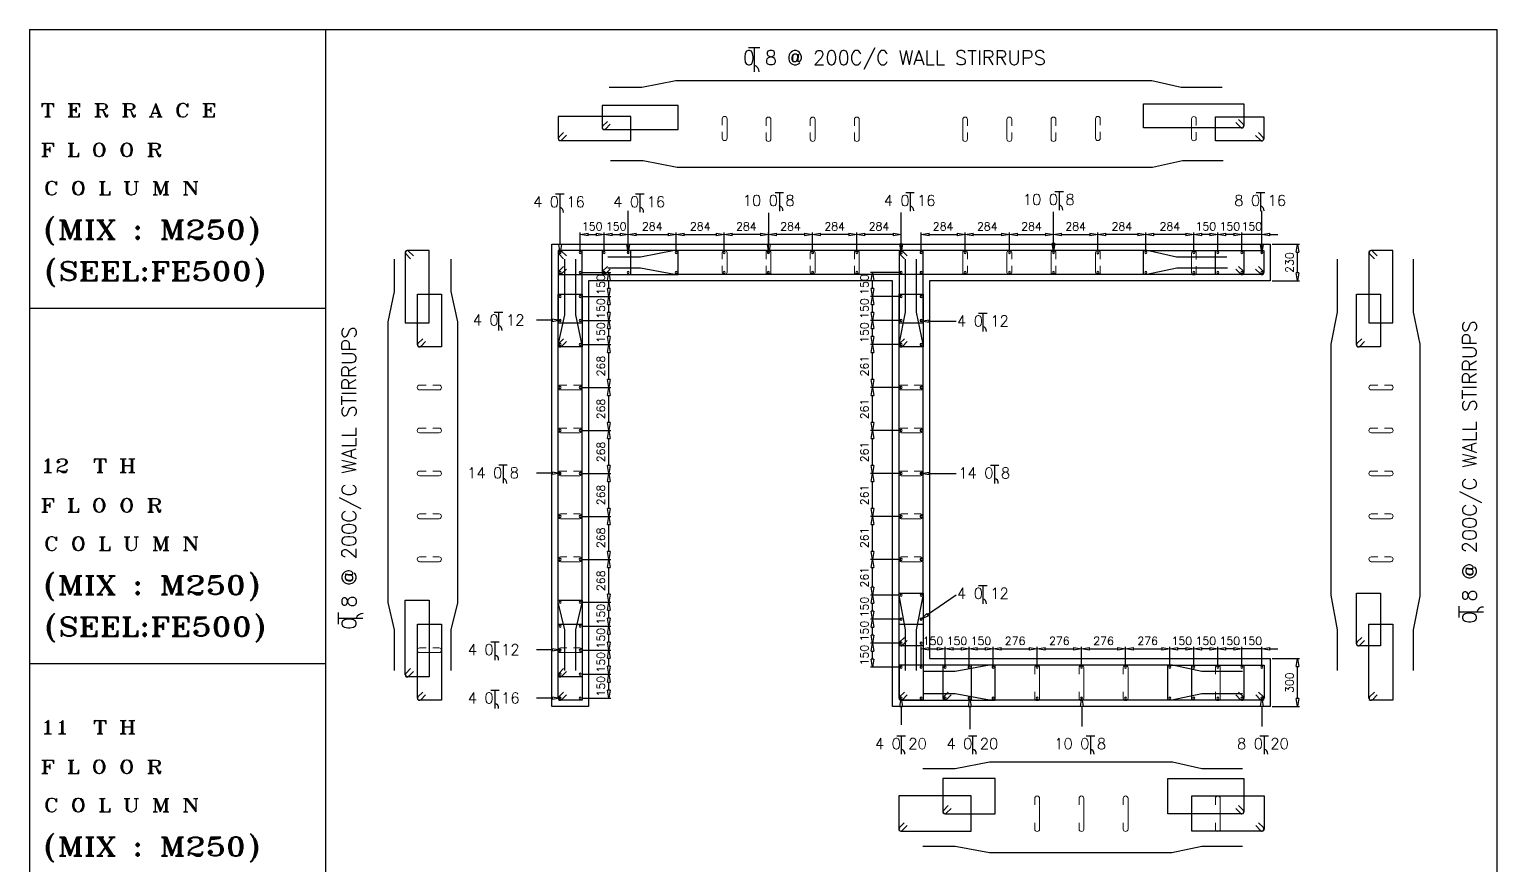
# Model space of a CAD drawing. Header units: millimetres. Extents: x 331487 to 517269, y 198509 to 399936.
# Drawn here: x 409734 to 428074, y 273092 to 283543 of the extents above; entities that cross this region are included whole.
import ezdxf

# ---------------------------------------------------------------- set-up
doc = ezdxf.new("R2010")
doc.units = ezdxf.units.MM
doc.header["$MEASUREMENT"] = 0
doc.layers.add('BEAM', color=1, linetype='Continuous', lineweight=5)
for name, color, linetype in [('COLUMN', 6, 'Continuous'), ('FOOTING', 5, 'Continuous'), ('FOOTING-SCH', 3, 'Continuous')]:
    doc.layers.add(name, color=color, linetype=linetype)
doc.styles.add('ROMANS', font='romans.shx')
doc.styles.add('ROMANT', font='ROMANT.shx')

# ---------------------------------------------------------------- blocks, each defined once
blk = doc.blocks.new('_ClosedBlank')
at = {"color": 0, "linetype": 'ByBlock', "lineweight": -2}
for p, q in [((-1, 0.17), (0, 0)), ((-1, 0.17), (-1, -0.17)), ((0, 0), (-1, -0.17))]:
    blk.add_line(p, q, dxfattribs=at)

msp = doc.modelspace()

# ---------------------------------------------------------------- linework, layer by layer
at = {"color": 8, "linetype": 'Continuous'}
for p, q in [((409734, 283543), (428074, 283543)), ((409734, 280061), (413434, 280061)), ((409734, 275619), (413434, 275619))]:
    msp.add_line(p, q, dxfattribs=at)
at = {"color": 1, "linetype": 'Continuous'}
for p, q in [((418723, 283315), (418865, 283315)), ((418794, 283315), (418794, 283011)), ((416310, 281487), (416417, 281487)), ((416363, 281487), (416363, 281257)), ((417312, 281487), (417419, 281487)), ((417366, 281487), (417366, 281257)), ((419054, 281503), (419161, 281503)), ((419108, 281503), (419108, 281273)), ((420688, 281503), (420795, 281503)), ((420742, 281503), (420742, 281273)), ((422551, 281516), (422658, 281516)), ((422605, 281516), (422605, 281285)), ((425068, 281503), (425175, 281503)), ((425121, 281503), (425121, 281273)), ((415544, 280010), (415651, 280010)), ((415597, 280010), (415597, 279780)), ((421597, 279998), (421704, 279998)), ((421651, 279998), (421651, 279768)), ((415601, 278100), (415708, 278100)), ((415655, 278100), (415655, 277870)), ((421746, 278099), (421853, 278099)), ((421799, 278099), (421799, 277868)), ((421597, 276594), (421704, 276594)), ((421651, 276594), (421651, 276364)), ((413599, 276112), (413599, 276254)), ((427604, 276192), (427604, 276333)), ((427604, 276263), (427909, 276263)), ((413599, 276183), (413904, 276183)), ((415500, 275891), (415607, 275891)), ((415554, 275891), (415554, 275661)), ((415500, 275287), (415607, 275287)), ((415554, 275287), (415554, 275057)), ((420577, 274716), (420684, 274716)), ((420631, 274716), (420631, 274485)), ((421471, 274716), (421578, 274716)), ((421524, 274716), (421524, 274485)), ((422942, 274716), (423050, 274716)), ((422996, 274716), (422996, 274485)), ((425113, 274716), (425221, 274716)), ((425167, 274716), (425167, 274485))]:
    msp.add_line(p, q, dxfattribs=at)
for centre, radius, start, end in [((418774, 283017), 80.7, 355.5803, 75.6804), ((419092, 281278), 61.2, 355.5803, 75.6804), ((420727, 281278), 61.2, 355.5803, 75.6804), ((422589, 281290), 61.2, 355.5803, 75.6804), ((425106, 281278), 61.2, 355.5803, 75.6804), ((416348, 281261), 61.2, 355.5803, 75.6804), ((417350, 281261), 61.2, 355.5803, 75.6804), ((415582, 279784), 61.2, 355.5803, 75.6804), ((421636, 279772), 61.2, 355.5803, 75.6804), ((415639, 277874), 61.2, 355.5803, 75.6804), ((421784, 277873), 61.2, 355.5803, 75.6804), ((421636, 276368), 61.2, 355.5803, 75.6804), ((413898, 276163), 80.7, 85.5803, 165.6804), ((427903, 276243), 80.7, 85.5803, 165.6804), ((415538, 275665), 61.2, 355.5803, 75.6804), ((415538, 275061), 61.2, 355.5803, 75.6804), ((420616, 274490), 61.2, 355.5803, 75.6804), ((421509, 274490), 61.2, 355.5803, 75.6804), ((422981, 274490), 61.2, 355.5803, 75.6804), ((425152, 274490), 61.2, 355.5803, 75.6804)]:
    msp.add_arc(centre, radius, start, end, dxfattribs=at)
at = {"layer": 'BEAM', "ltscale": 0.05}
for p, q in [((418395, 282426), (418395, 282346)), ((418395, 282183), (418395, 282263)), ((418455, 282183), (418455, 282426)), ((418942, 282417), (418942, 282337)), ((418942, 282173), (418942, 282253)), ((419002, 282173), (419002, 282417)), ((419495, 282417), (419495, 282337)), ((419495, 282173), (419495, 282253)), ((419555, 282173), (419555, 282417)), ((420047, 282417), (420047, 282337)), ((420047, 282173), (420047, 282253)), ((420107, 282173), (420107, 282417)), ((421400, 282173), (421400, 282417)), ((421460, 282417), (421460, 282337)), ((421460, 282173), (421460, 282253)), ((421953, 282173), (421953, 282417)), ((422013, 282417), (422013, 282337)), ((422013, 282173), (422013, 282253)), ((422505, 282173), (422505, 282417)), ((422565, 282417), (422565, 282337)), ((422565, 282173), (422565, 282253)), ((423060, 282183), (423060, 282426)), ((423120, 282426), (423120, 282346)), ((423120, 282183), (423120, 282263)), ((424260, 282180), (424260, 282423)), ((424320, 282423), (424320, 282343)), ((424320, 282180), (424320, 282260)), ((418395, 280751), (418395, 280671)), ((418455, 280508), (418455, 280751)), ((418942, 280751), (418942, 280671)), ((419002, 280508), (419002, 280751)), ((419495, 280751), (419495, 280671)), ((419555, 280508), (419555, 280751)), ((420047, 280751), (420047, 280671)), ((420107, 280508), (420107, 280751)), ((421400, 280508), (421400, 280751)), ((421460, 280751), (421460, 280671)), ((421953, 280508), (421953, 280751)), ((422013, 280751), (422013, 280671)), ((422505, 280508), (422505, 280751)), ((422565, 280751), (422565, 280671)), ((423060, 280508), (423060, 280751)), ((423120, 280751), (423120, 280671)), ((424260, 280505), (424260, 280748)), ((424320, 280748), (424320, 280668)), ((418395, 280508), (418395, 280588)), ((418942, 280508), (418942, 280588)), ((419495, 280508), (419495, 280588)), ((420047, 280508), (420047, 280588)), ((421460, 280508), (421460, 280588)), ((422013, 280508), (422013, 280588)), ((422565, 280508), (422565, 280588)), ((423120, 280508), (423120, 280588)), ((424320, 280505), (424320, 280585)), ((414612, 279098), (414692, 279098)), ((414612, 279038), (414855, 279038)), ((414855, 279098), (414775, 279098)), ((416372, 279098), (416452, 279098)), ((416372, 279038), (416615, 279038)), ((416615, 279098), (416535, 279098)), ((420632, 279098), (420712, 279098)), ((420632, 279038), (420875, 279038)), ((420875, 279098), (420795, 279098)), ((426507, 279098), (426587, 279098)), ((426507, 279038), (426750, 279038)), ((426750, 279098), (426670, 279098)), ((414612, 278561), (414692, 278561)), ((414612, 278501), (414855, 278501)), ((414855, 278561), (414775, 278561)), ((416372, 278561), (416452, 278561)), ((416372, 278501), (416615, 278501)), ((416615, 278561), (416535, 278561)), ((420632, 278561), (420712, 278561)), ((420632, 278501), (420875, 278501)), ((420875, 278561), (420795, 278561)), ((426507, 278561), (426587, 278561)), ((426507, 278501), (426750, 278501)), ((426750, 278561), (426670, 278561)), ((414612, 278024), (414692, 278024)), ((414612, 277964), (414855, 277964)), ((414855, 278024), (414775, 278024)), ((416372, 278024), (416452, 278024)), ((416372, 277964), (416615, 277964)), ((416615, 278024), (416535, 278024)), ((420632, 278024), (420712, 278024)), ((420632, 277964), (420875, 277964)), ((420875, 278024), (420795, 278024)), ((426507, 278024), (426587, 278024)), ((426507, 277964), (426750, 277964)), ((426750, 278024), (426670, 278024)), ((414612, 277488), (414692, 277488)), ((414855, 277488), (414775, 277488)), ((416372, 277488), (416452, 277488)), ((416615, 277488), (416535, 277488)), ((420632, 277488), (420712, 277488)), ((420875, 277488), (420795, 277488)), ((426507, 277488), (426587, 277488)), ((426750, 277488), (426670, 277488)), ((414612, 277428), (414855, 277428)), ((416372, 277428), (416615, 277428)), ((420632, 277428), (420875, 277428)), ((426507, 277428), (426750, 277428)), ((414612, 276951), (414692, 276951)), ((414855, 276951), (414775, 276951)), ((416372, 276951), (416452, 276951)), ((416615, 276951), (416535, 276951)), ((420632, 276951), (420712, 276951)), ((420875, 276951), (420795, 276951)), ((426507, 276951), (426587, 276951)), ((426750, 276951), (426670, 276951)), ((414612, 276891), (414855, 276891)), ((416372, 276891), (416615, 276891)), ((420632, 276891), (420875, 276891)), ((426507, 276891), (426750, 276891)), ((414612, 275814), (414692, 275814)), ((414612, 275754), (414855, 275754)), ((414855, 275814), (414775, 275814)), ((416372, 275814), (416452, 275814)), ((416372, 275754), (416615, 275754)), ((416615, 275814), (416535, 275814)), ((422301, 275567), (422301, 275487)), ((422361, 275184), (422361, 275567)), ((422854, 275567), (422854, 275487)), ((422914, 275184), (422914, 275567)), ((423406, 275567), (423406, 275487)), ((423466, 275184), (423466, 275567)), ((424559, 275567), (424559, 275487)), ((424619, 275184), (424619, 275567)), ((422301, 275184), (422301, 275264)), ((422854, 275184), (422854, 275264)), ((423406, 275184), (423406, 275264)), ((424559, 275184), (424559, 275264)), ((422301, 273933), (422301, 273853)), ((422361, 273549), (422361, 273933)), ((422854, 273933), (422854, 273853)), ((422914, 273549), (422914, 273933)), ((423406, 273933), (423406, 273853)), ((423466, 273549), (423466, 273933)), ((424559, 273933), (424559, 273853)), ((424619, 273549), (424619, 273933)), ((422301, 273549), (422301, 273629)), ((422854, 273549), (422854, 273629)), ((423406, 273549), (423406, 273629)), ((424559, 273549), (424559, 273629))]:
    msp.add_line(p, q, dxfattribs=at)
for centre, start, end in [((418425, 282426), 0, 180), ((418972, 282417), 0, 180), ((419525, 282417), 0, 180), ((420077, 282417), 0, 180), ((421430, 282417), 0, 180), ((421983, 282417), 0, 180), ((422535, 282417), 0, 180), ((423090, 282426), 0, 180), ((424290, 282423), 0, 180), ((418425, 282183), 180, 0), ((418972, 282173), 180, 0), ((419525, 282173), 180, 0), ((420077, 282173), 180, 0), ((421430, 282173), 180, 0), ((421983, 282173), 180, 0), ((422535, 282173), 180, 0), ((423090, 282183), 180, 0), ((424290, 282180), 180, 0), ((418425, 280751), 0, 180), ((418972, 280751), 0, 180), ((419525, 280751), 0, 180), ((420077, 280751), 0, 180), ((421430, 280751), 0, 180), ((421983, 280751), 0, 180), ((422535, 280751), 0, 180), ((423090, 280751), 0, 180), ((424290, 280748), 0, 180), ((418425, 280508), 180, 0), ((418972, 280508), 180, 0), ((419525, 280508), 180, 0), ((420077, 280508), 180, 0), ((421430, 280508), 180, 0), ((421983, 280508), 180, 0), ((422535, 280508), 180, 0), ((423090, 280508), 180, 0), ((424290, 280505), 180, 0), ((414612, 279068), 90, 270), ((414855, 279068), 270, 90), ((416372, 279068), 90, 270), ((416615, 279068), 270, 90), ((420632, 279068), 90, 270), ((420875, 279068), 270, 90), ((426507, 279068), 90, 270), ((426750, 279068), 270, 90), ((414612, 278531), 90, 270), ((414855, 278531), 270, 90), ((416372, 278531), 90, 270), ((416615, 278531), 270, 90), ((420632, 278531), 90, 270), ((420875, 278531), 270, 90), ((426507, 278531), 90, 270), ((426750, 278531), 270, 90), ((414612, 277994), 90, 270), ((414855, 277994), 270, 90), ((416372, 277994), 90, 270), ((416615, 277994), 270, 90), ((420632, 277994), 90, 270), ((420875, 277994), 270, 90), ((426507, 277994), 90, 270), ((426750, 277994), 270, 90), ((414612, 277458), 90, 270), ((414855, 277458), 270, 90), ((416372, 277458), 90, 270), ((416615, 277458), 270, 90), ((420632, 277458), 90, 270), ((420875, 277458), 270, 90), ((426507, 277458), 90, 270), ((426750, 277458), 270, 90), ((414612, 276921), 90, 270), ((414855, 276921), 270, 90), ((416372, 276921), 90, 270), ((416615, 276921), 270, 90), ((420632, 276921), 90, 270), ((420875, 276921), 270, 90), ((426507, 276921), 90, 270), ((426750, 276921), 270, 90), ((414612, 275784), 90, 270), ((414855, 275784), 270, 90), ((416372, 275784), 90, 270), ((416615, 275784), 270, 90), ((422331, 275567), 0, 180), ((422884, 275567), 0, 180), ((423436, 275567), 0, 180), ((424589, 275567), 0, 180), ((422331, 275184), 180, 0), ((422884, 275184), 180, 0), ((423436, 275184), 180, 0), ((424589, 275184), 180, 0), ((422331, 273933), 0, 180), ((422884, 273933), 0, 180), ((423436, 273933), 0, 180), ((424589, 273933), 0, 180), ((422331, 273549), 180, 0), ((422884, 273549), 180, 0), ((423436, 273549), 180, 0), ((424589, 273549), 180, 0)]:
    msp.add_arc(centre, 30, start, end, dxfattribs=at)
at = {"layer": 'COLUMN', "color": 3}
for p, q in [((417389, 282817), (416982, 282817)), ((417815, 282898), (417389, 282817)), ((423764, 282898), (417815, 282898)), ((424132, 282817), (423764, 282898)), ((424641, 282817), (424132, 282817)), ((417250, 282453), (416344, 282453)), ((416344, 282453), (416344, 282178)), ((417845, 282591), (416892, 282591)), ((416892, 282591), (416892, 282316)), ((417250, 282153), (417250, 282453)), ((417845, 282291), (417845, 282591)), ((423661, 282312), (423661, 282612)), ((423661, 282612), (424915, 282612)), ((424561, 282150), (424561, 282450)), ((424561, 282450), (425164, 282450)), ((424915, 282612), (424915, 282337)), ((425164, 282450), (425164, 282175)), ((416411, 282255), (416351, 282195)), ((416959, 282393), (416899, 282333)), ((416917, 282291), (417845, 282291)), ((416934, 282298), (416994, 282358)), ((424890, 282312), (423661, 282312)), ((424873, 282320), (424813, 282380)), ((424848, 282415), (424908, 282355)), ((425097, 282253), (425156, 282193)), ((416369, 282153), (417250, 282153)), ((416386, 282160), (416446, 282220)), ((425139, 282150), (424561, 282150)), ((425121, 282158), (425061, 282218)), ((417404, 281899), (416997, 281899)), ((417830, 281817), (417404, 281899)), ((424147, 281899), (423773, 281817)), ((424656, 281899), (424147, 281899)), ((423773, 281817), (417830, 281817)), ((414299, 280266), (414299, 280672)), ((414432, 280754), (414432, 279877)), ((414439, 280736), (414499, 280676)), ((414732, 280779), (414457, 280779)), ((414534, 280712), (414474, 280771)), ((414732, 279877), (414732, 280779)), ((415007, 280266), (415007, 280672)), ((417250, 280779), (416344, 280779)), ((416344, 280779), (416344, 280504)), ((416344, 280754), (416344, 279877)), ((416351, 280736), (416411, 280676)), ((416644, 280779), (416369, 280779)), ((416446, 280712), (416386, 280771)), ((416425, 279974), (416425, 280672)), ((416563, 279974), (416563, 280672)), ((416644, 279877), (416644, 280779)), ((417845, 280779), (416892, 280779)), ((416892, 280779), (416892, 280504)), ((417372, 280697), (416965, 280697)), ((417250, 280479), (417250, 280779)), ((417799, 280779), (417372, 280697)), ((423704, 280779), (417799, 280779)), ((417845, 280479), (417845, 280779)), ((420604, 280754), (420604, 279877)), ((420611, 280736), (420671, 280676)), ((420904, 280779), (420629, 280779)), ((420706, 280712), (420646, 280771)), ((420685, 280008), (420685, 280672)), ((420823, 280008), (420823, 280672)), ((420904, 279877), (420904, 280779)), ((423661, 280479), (423661, 280779)), ((423661, 280779), (424915, 280779)), ((424072, 280697), (423704, 280779)), ((424702, 280697), (424072, 280697)), ((424561, 280479), (424561, 280779)), ((424561, 280779), (425164, 280779)), ((424915, 280779), (424915, 280504)), ((425164, 280779), (425164, 280504)), ((426086, 280008), (426086, 280672)), ((426478, 280754), (426478, 279877)), ((426486, 280736), (426546, 280676)), ((426778, 280779), (426503, 280779)), ((426581, 280712), (426521, 280771)), ((426778, 279877), (426778, 280779)), ((427035, 280008), (427035, 280672)), ((416411, 280581), (416351, 280521)), ((416369, 280479), (417250, 280479)), ((416386, 280486), (416446, 280546)), ((416959, 280581), (416899, 280521)), ((416917, 280479), (417845, 280479)), ((416934, 280486), (416994, 280546)), ((417372, 280560), (416965, 280560)), ((417799, 280479), (417372, 280560)), ((423703, 280479), (417799, 280479)), ((424890, 280479), (423661, 280479)), ((424076, 280560), (423703, 280479)), ((424709, 280560), (424076, 280560)), ((425139, 280479), (424561, 280479)), ((424873, 280486), (424813, 280546)), ((424848, 280581), (424908, 280521)), ((425121, 280486), (425061, 280546)), ((425097, 280581), (425156, 280521)), ((414218, 279889), (414299, 280266)), ((415088, 279889), (415007, 280266)), ((414584, 279600), (414584, 280232)), ((414584, 280232), (414884, 280232)), ((414884, 280232), (414884, 279575)), ((416344, 279600), (416344, 280232)), ((416344, 280232), (416644, 280232)), ((416644, 280232), (416644, 279575)), ((420604, 279600), (420604, 280232)), ((420604, 280232), (420904, 280232)), ((420904, 280232), (420904, 279575)), ((426320, 279600), (426320, 280232)), ((426320, 280232), (426620, 280232)), ((426620, 280232), (426620, 279575)), ((414219, 276382), (414218, 279889)), ((414432, 279877), (414732, 279877)), ((415089, 276377), (415088, 279889)), ((416344, 279598), (416425, 279974)), ((416344, 279877), (416644, 279877)), ((416644, 279598), (416563, 279974)), ((420604, 279610), (420685, 280008)), ((420604, 279877), (420904, 279877)), ((420904, 279610), (420823, 280008)), ((426005, 279610), (426086, 280008)), ((426478, 279877), (426778, 279877)), ((427116, 279610), (427035, 280008)), ((414591, 279617), (414651, 279677)), ((414884, 279575), (414609, 279575)), ((414686, 279642), (414626, 279582)), ((416345, 276382), (416344, 279598)), ((416351, 279617), (416411, 279677)), ((416644, 279575), (416369, 279575)), ((416446, 279642), (416386, 279582)), ((416645, 276377), (416644, 279598)), ((420605, 276472), (420604, 279610)), ((420611, 279617), (420671, 279677)), ((420904, 279575), (420629, 279575)), ((420706, 279642), (420646, 279582)), ((420905, 276458), (420904, 279610)), ((426007, 276472), (426005, 279610)), ((426327, 279617), (426387, 279677)), ((426620, 279575), (426345, 279575)), ((426422, 279642), (426362, 279582)), ((427117, 276458), (427116, 279610)), ((414432, 275476), (414433, 276410)), ((414433, 276410), (414733, 276410)), ((414733, 276410), (414732, 275451)), ((416344, 275476), (416345, 276410)), ((416345, 276410), (416645, 276410)), ((416645, 276410), (416644, 275451)), ((420604, 275865), (420605, 276498)), ((420605, 276498), (420905, 276498)), ((420685, 276039), (420605, 276472)), ((420823, 276039), (420905, 276458)), ((420905, 276498), (420904, 275840)), ((426086, 276039), (426007, 276472)), ((426320, 275865), (426321, 276498)), ((426321, 276498), (426621, 276498)), ((426621, 276498), (426620, 275840)), ((427035, 276039), (427117, 276458)), ((414299, 276039), (414219, 276382)), ((415007, 276039), (415089, 276377)), ((416425, 276039), (416345, 276382)), ((416563, 276039), (416645, 276377)), ((414299, 275530), (414299, 276039)), ((414584, 275184), (414584, 276112)), ((414584, 276112), (414884, 276112)), ((414884, 276112), (414884, 275159)), ((415007, 275530), (415007, 276039)), ((416344, 275184), (416344, 276112)), ((416344, 276112), (416644, 276112)), ((416425, 275530), (416425, 276039)), ((416563, 275530), (416563, 276039)), ((416644, 276112), (416644, 275159)), ((420604, 275184), (420604, 276112)), ((420604, 276112), (420904, 276112)), ((420685, 275530), (420685, 276039)), ((420823, 275530), (420823, 276039)), ((420904, 276112), (420904, 275159)), ((426086, 275530), (426086, 276039)), ((426478, 275184), (426478, 276112)), ((426478, 276112), (426778, 276112)), ((426778, 276112), (426778, 275159)), ((427035, 275530), (427035, 276039)), ((420611, 275883), (420671, 275943)), ((420904, 275840), (420629, 275840)), ((420706, 275907), (420646, 275847)), ((426327, 275883), (426387, 275943)), ((426620, 275840), (426345, 275840)), ((426422, 275907), (426362, 275847)), ((414439, 275494), (414499, 275554)), ((414534, 275518), (414474, 275458)), ((416351, 275494), (416411, 275554)), ((416446, 275518), (416386, 275458)), ((421508, 275599), (420604, 275599)), ((420604, 275599), (420604, 275184)), ((421307, 275517), (420900, 275517)), ((421805, 275599), (421152, 275599)), ((421152, 275599), (421152, 275184)), ((421734, 275599), (421307, 275517)), ((421508, 275159), (421508, 275599)), ((424021, 275599), (421734, 275599)), ((421805, 275159), (421805, 275599)), ((423962, 275159), (423962, 275599)), ((423962, 275599), (424915, 275599)), ((424389, 275517), (424021, 275599)), ((424262, 275159), (424262, 275599)), ((424262, 275599), (425166, 275599)), ((424898, 275517), (424389, 275517)), ((424915, 275599), (424915, 275184)), ((425166, 275599), (425166, 275184)), ((414732, 275451), (414457, 275451)), ((416644, 275451), (416369, 275451)), ((414591, 275201), (414651, 275261)), ((414884, 275159), (414609, 275159)), ((414686, 275225), (414626, 275166)), ((416351, 275201), (416411, 275261)), ((416644, 275159), (416369, 275159)), ((416446, 275225), (416386, 275166)), ((420671, 275261), (420611, 275201)), ((420611, 275201), (420671, 275261)), ((420629, 275159), (421508, 275159)), ((420904, 275159), (420629, 275159)), ((420646, 275166), (420706, 275226)), ((420706, 275225), (420646, 275166)), ((421307, 275240), (420900, 275240)), ((421219, 275261), (421160, 275201)), ((421177, 275159), (421805, 275159)), ((421195, 275166), (421255, 275226)), ((421734, 275159), (421307, 275240)), ((424015, 275159), (421734, 275159)), ((424890, 275159), (423962, 275159)), ((424389, 275240), (424015, 275159)), ((425141, 275159), (424262, 275159)), ((424898, 275240), (424389, 275240)), ((424873, 275166), (424813, 275226)), ((424848, 275261), (424908, 275201)), ((425123, 275166), (425063, 275226)), ((425099, 275261), (425159, 275201)), ((426486, 275201), (426546, 275261)), ((426778, 275159), (426503, 275159)), ((426581, 275225), (426521, 275166)), ((421734, 274385), (421307, 274304)), ((424021, 274385), (421734, 274385)), ((424389, 274304), (424021, 274385)), ((421307, 274304), (420900, 274304)), ((424898, 274304), (424389, 274304)), ((421805, 274180), (421152, 274180)), ((421152, 274180), (421152, 273765)), ((421805, 273740), (421805, 274180)), ((423962, 273740), (423962, 274180)), ((423962, 274180), (424915, 274180)), ((424915, 274180), (424915, 273765)), ((421506, 273964), (420601, 273964)), ((420601, 273964), (420601, 273549)), ((421219, 273842), (421160, 273783)), ((421506, 273524), (421506, 273964)), ((424262, 273524), (424262, 273964)), ((424262, 273964), (425166, 273964)), ((424848, 273842), (424908, 273783)), ((425166, 273964), (425166, 273549)), ((421177, 273740), (421805, 273740)), ((421195, 273747), (421255, 273807)), ((424890, 273740), (423962, 273740)), ((424873, 273747), (424813, 273807)), ((420668, 273627), (420609, 273567)), ((420626, 273524), (421506, 273524)), ((420644, 273532), (420704, 273592)), ((425141, 273524), (424262, 273524)), ((425123, 273532), (425063, 273592)), ((425099, 273627), (425159, 273567)), ((421307, 273333), (420900, 273333)), ((421734, 273252), (421307, 273333)), ((424389, 273333), (424015, 273252)), ((424898, 273333), (424389, 273333)), ((424015, 273252), (421734, 273252))]:
    msp.add_line(p, q, dxfattribs=at)
at = {"layer": 'COLUMN'}
for p, q in [((416264, 275079), (416264, 280859)), ((416264, 280859), (425244, 280859)), ((425244, 280859), (425244, 280399)), ((420524, 280399), (416724, 280399)), ((416724, 280399), (416724, 275079)), ((420524, 275079), (420524, 280399)), ((425244, 280399), (420984, 280399)), ((420984, 280399), (420984, 276189)), ((420984, 276189), (420984, 275679)), ((420984, 275679), (425244, 275679)), ((425244, 275679), (425244, 275079)), ((416724, 275079), (416264, 275079)), ((425244, 275079), (420524, 275079))]:
    msp.add_line(p, q, dxfattribs=at)
at = {"layer": 'COLUMN', "color": 4}
for points in [[(416369, 280854), (416369, 281275)], [(417220, 280854), (417220, 281275)], [(418975, 280856), (418975, 281250)], [(420629, 280859), (420629, 281253)], [(422536, 280869), (422536, 281263)], [(425139, 280854), (425139, 281275)], [(416269, 279907), (416073, 279907)], [(420979, 279896), (421319, 279896)], [(416269, 277997), (416073, 277997)], [(420979, 277992), (421319, 277992)], [(420961, 276229), (421319, 276475)], [(416269, 275788), (416073, 275788)], [(416269, 275184), (416073, 275184)], [(420629, 275080), (420629, 274851)], [(421488, 275083), (421488, 274799)], [(422890, 275086), (422890, 274830)], [(425139, 275086), (425139, 274830)]]:
    msp.add_lwpolyline(points, dxfattribs=at)
at = {"layer": 'COLUMN', "color": 3}
for centre, start, end in [((416917, 282316), 135, 270), ((416917, 282316), 180, 315), ((424890, 282337), 225, 0), ((424890, 282337), 270, 45), ((416369, 282178), 135, 270), ((416369, 282178), 180, 315), ((425139, 282175), 225, 0), ((425139, 282175), 270, 45), ((414457, 280754), 45, 180), ((414457, 280754), 90, 225), ((416369, 280754), 45, 180), ((416369, 280754), 90, 225), ((420629, 280754), 45, 180), ((420629, 280754), 90, 225), ((426503, 280754), 45, 180), ((426503, 280754), 90, 225), ((416369, 280504), 135, 270), ((416369, 280504), 180, 315), ((416917, 280504), 135, 270), ((416917, 280504), 180, 315), ((424890, 280504), 225, 0), ((424890, 280504), 270, 45), ((425139, 280504), 225, 0), ((425139, 280504), 270, 45), ((414609, 279600), 135, 270), ((414609, 279600), 180, 315), ((416369, 279600), 135, 270), ((416369, 279600), 180, 315), ((420629, 279600), 135, 270), ((420629, 279600), 180, 315), ((426345, 279600), 135, 270), ((426345, 279600), 180, 315), ((420629, 275865), 135, 270), ((420629, 275865), 180, 315), ((426345, 275865), 135, 270), ((426345, 275865), 180, 315), ((414457, 275476), 135, 270), ((414457, 275476), 180, 315), ((416369, 275476), 135, 270), ((416369, 275476), 180, 315), ((414609, 275184), 135, 270), ((414609, 275184), 180, 315), ((416369, 275184), 135, 270), ((416369, 275184), 180, 315), ((420629, 275184), 135, 270), ((420629, 275184), 135, 270), ((420629, 275184), 180, 315), ((420629, 275184), 180, 315), ((421177, 275184), 135, 270), ((421177, 275184), 180, 315), ((424890, 275184), 225, 0), ((424890, 275184), 270, 45), ((425141, 275184), 225, 0), ((425141, 275184), 270, 45), ((426503, 275184), 135, 270), ((426503, 275184), 180, 315), ((421177, 273765), 135, 270), ((421177, 273765), 180, 315), ((424890, 273765), 225, 0), ((424890, 273765), 270, 45), ((420626, 273549), 135, 270), ((420626, 273549), 180, 315), ((425141, 273549), 225, 0), ((425141, 273549), 270, 45)]:
    msp.add_arc(centre, 25, start, end, dxfattribs=at)
at = {"layer": 'COLUMN', "color": 7}
for centre, start, end in [((416369, 280754), 0, 180), ((416369, 280754), 90, 270), ((416369, 280754), 180, 0), ((416369, 280754), 270, 90), ((416619, 280754), 0, 180), ((416619, 280754), 90, 270), ((416619, 280754), 180, 0), ((416619, 280754), 270, 90), ((416919, 280754), 90, 270), ((416919, 280754), 270, 90), ((417219, 280754), 90, 270), ((417219, 280754), 270, 90), ((417819, 280754), 90, 270), ((417819, 280754), 270, 90), ((418419, 280754), 90, 270), ((418419, 280754), 270, 90), ((418971, 280754), 90, 270), ((418971, 280754), 270, 90), ((419524, 280754), 90, 270), ((419524, 280754), 270, 90), ((420076, 280754), 90, 270), ((420076, 280754), 270, 90), ((420629, 280753), 0, 180), ((420629, 280753), 180, 0), ((420879, 280754), 0, 180), ((420879, 280754), 180, 0), ((421431, 280754), 90, 270), ((421431, 280754), 270, 90), ((421984, 280754), 90, 270), ((421984, 280754), 270, 90), ((422536, 280754), 90, 270), ((422536, 280754), 270, 90), ((423089, 280750), 90, 270), ((423089, 280750), 270, 90), ((423689, 280754), 90, 270), ((423689, 280754), 90, 270), ((423689, 280754), 270, 90), ((423689, 280754), 270, 90), ((424289, 280754), 90, 270), ((424289, 280754), 270, 90), ((424589, 280754), 90, 270), ((424589, 280754), 270, 90), ((424889, 280754), 0, 180), ((424889, 280754), 90, 270), ((424889, 280754), 180, 0), ((424889, 280754), 270, 90), ((425139, 280754), 0, 180), ((425139, 280754), 90, 270), ((425139, 280754), 180, 0), ((425139, 280754), 270, 90), ((416369, 280504), 90, 270), ((416369, 280504), 270, 90), ((416619, 280504), 90, 270), ((416619, 280504), 270, 90), ((416919, 280504), 90, 270), ((416919, 280504), 270, 90), ((417219, 280504), 90, 270), ((417219, 280504), 270, 90), ((417819, 280504), 90, 270), ((417819, 280504), 270, 90), ((418419, 280504), 90, 270), ((418419, 280504), 270, 90), ((418971, 280504), 90, 270), ((418971, 280504), 270, 90), ((419524, 280504), 90, 270), ((419524, 280504), 270, 90), ((420076, 280504), 90, 270), ((420076, 280504), 270, 90), ((420629, 280504), 0, 180), ((420629, 280504), 180, 0), ((420879, 280504), 0, 180), ((420879, 280504), 180, 0), ((421431, 280504), 90, 270), ((421431, 280504), 270, 90), ((421984, 280504), 90, 270), ((421984, 280504), 270, 90), ((422536, 280504), 90, 270), ((422536, 280504), 270, 90), ((423089, 280504), 90, 270), ((423089, 280504), 270, 90), ((423689, 280504), 90, 270), ((423689, 280504), 270, 90), ((424289, 280504), 90, 270), ((424289, 280504), 270, 90), ((424589, 280504), 90, 270), ((424589, 280504), 270, 90), ((424889, 280504), 90, 270), ((424889, 280504), 270, 90), ((425139, 280504), 90, 270), ((425139, 280504), 270, 90), ((416369, 280204), 0, 180), ((416369, 280204), 180, 0), ((416619, 280204), 0, 180), ((416619, 280204), 180, 0), ((420629, 280204), 0, 180), ((420629, 280204), 180, 0), ((420879, 280204), 0, 180), ((420879, 280204), 180, 0), ((416369, 279904), 0, 180), ((416369, 279904), 180, 0), ((416619, 279904), 0, 180), ((416619, 279904), 180, 0), ((420629, 279904), 0, 180), ((420629, 279904), 180, 0), ((420879, 279904), 0, 180), ((420879, 279904), 180, 0), ((416369, 279604), 0, 180), ((416369, 279604), 180, 0), ((416619, 279604), 0, 180), ((416619, 279604), 180, 0), ((420629, 279604), 0, 180), ((420629, 279604), 180, 0), ((420879, 279604), 0, 180), ((420879, 279604), 180, 0), ((416369, 279067), 0, 180), ((416369, 279067), 180, 0), ((416619, 279067), 0, 180), ((416619, 279067), 180, 0), ((420629, 279067), 0, 180), ((420629, 279067), 180, 0), ((420879, 279067), 0, 180), ((420879, 279067), 180, 0), ((416369, 278530), 0, 180), ((416369, 278530), 180, 0), ((416619, 278530), 0, 180), ((416619, 278530), 180, 0), ((420629, 278530), 0, 180), ((420629, 278530), 180, 0), ((420879, 278530), 0, 180), ((420879, 278530), 180, 0), ((416369, 277994), 0, 180), ((416369, 277994), 180, 0), ((416619, 277994), 0, 180), ((416619, 277994), 180, 0), ((420629, 277994), 0, 180), ((420629, 277994), 180, 0), ((420879, 277994), 0, 180), ((420879, 277994), 180, 0), ((416369, 277457), 0, 180), ((416369, 277457), 180, 0), ((416619, 277457), 0, 180), ((416619, 277457), 180, 0), ((420629, 277457), 0, 180), ((420629, 277457), 180, 0), ((420879, 277457), 0, 180), ((420879, 277457), 180, 0), ((416369, 276920), 0, 180), ((416369, 276920), 0, 180), ((416369, 276920), 180, 0), ((416369, 276920), 180, 0), ((416619, 276920), 0, 180), ((416619, 276920), 0, 180), ((416619, 276920), 180, 0), ((416619, 276920), 180, 0), ((420629, 276920), 0, 180), ((420629, 276920), 0, 180), ((420629, 276920), 180, 0), ((420629, 276920), 180, 0), ((420879, 276920), 0, 180), ((420879, 276920), 0, 180), ((420879, 276920), 180, 0), ((420879, 276920), 180, 0), ((416370, 276384), 0, 180), ((416620, 276384), 0, 180), ((420630, 276473), 0, 180), ((420630, 276473), 180, 0), ((420880, 276473), 0, 180), ((420880, 276473), 180, 0), ((416370, 276384), 180, 0), ((416620, 276384), 180, 0), ((416369, 276084), 0, 180), ((416369, 276084), 180, 0), ((416619, 276084), 0, 180), ((416619, 276084), 180, 0), ((420629, 276173), 0, 180), ((420629, 276173), 180, 0), ((420879, 276173), 0, 180), ((420879, 276173), 180, 0), ((420629, 275873), 0, 180), ((420629, 275873), 180, 0), ((420879, 275873), 0, 180), ((420879, 275873), 180, 0), ((416369, 275784), 0, 180), ((416369, 275784), 180, 0), ((416619, 275784), 0, 180), ((416619, 275784), 180, 0), ((416369, 275484), 0, 180), ((416369, 275484), 180, 0), ((416619, 275484), 0, 180), ((416619, 275484), 180, 0), ((420629, 275574), 0, 180), ((420629, 275574), 90, 270), ((420629, 275574), 180, 0), ((420629, 275574), 270, 90), ((420879, 275574), 0, 180), ((420879, 275574), 90, 270), ((420879, 275574), 180, 0), ((420879, 275574), 270, 90), ((421179, 275574), 90, 270), ((421179, 275574), 270, 90), ((421479, 275574), 90, 270), ((421479, 275574), 270, 90), ((421779, 275574), 90, 270), ((421779, 275574), 270, 90), ((422331, 275574), 90, 270), ((422331, 275574), 270, 90), ((422884, 275574), 90, 270), ((422884, 275574), 270, 90), ((423436, 275574), 90, 270), ((423436, 275574), 270, 90), ((423989, 275574), 90, 270), ((423989, 275574), 270, 90), ((424289, 275574), 90, 270), ((424289, 275574), 270, 90), ((424589, 275574), 90, 270), ((424589, 275574), 270, 90), ((424889, 275574), 0, 180), ((424889, 275574), 90, 270), ((424889, 275574), 180, 0), ((424889, 275574), 270, 90), ((425139, 275574), 0, 180), ((425139, 275574), 90, 270), ((425139, 275574), 180, 0), ((425139, 275574), 270, 90), ((416369, 275184), 0, 180), ((416369, 275184), 180, 0), ((416619, 275184), 0, 180), ((416619, 275184), 180, 0), ((420629, 275184), 90, 270), ((420629, 275184), 0, 180), ((420629, 275184), 180, 0), ((420629, 275184), 270, 90), ((420879, 275184), 90, 270), ((420879, 275184), 0, 180), ((420879, 275184), 180, 0), ((420879, 275184), 270, 90), ((421179, 275184), 90, 270), ((421179, 275184), 270, 90), ((421479, 275184), 90, 270), ((421479, 275184), 270, 90), ((421779, 275184), 90, 270), ((421779, 275184), 270, 90), ((422331, 275184), 90, 270), ((422331, 275184), 270, 90), ((422884, 275184), 90, 270), ((422884, 275184), 270, 90), ((423436, 275184), 90, 270), ((423436, 275184), 270, 90), ((423989, 275184), 90, 270), ((423989, 275184), 270, 90), ((424289, 275184), 90, 270), ((424289, 275184), 270, 90), ((424589, 275184), 90, 270), ((424589, 275184), 270, 90), ((424889, 275184), 90, 270), ((424889, 275184), 270, 90), ((425139, 275184), 90, 270), ((425139, 275184), 270, 90)]:
    msp.add_arc(centre, 12.6, start, end, dxfattribs=at)
at = {"layer": 'FOOTING', "color": 4}
for p, q in [((416619, 280779), (416619, 281006)), ((416719, 280981), (416819, 280981)), ((416919, 280779), (416919, 281006)), ((416919, 280779), (416919, 281006)), ((417019, 280981), (417119, 280981)), ((417219, 280779), (417219, 281006)), ((417219, 280779), (417219, 281006)), ((417319, 280981), (417719, 280981)), ((417819, 280779), (417819, 281006)), ((417819, 280779), (417819, 281006)), ((417919, 280981), (418319, 280981)), ((418419, 280779), (418419, 281006)), ((418419, 280777), (418419, 281006)), ((418871, 280981), (418519, 280981)), ((418971, 280778), (418971, 281006)), ((418971, 280777), (418971, 281006)), ((419424, 280981), (419071, 280981)), ((419524, 280776), (419524, 281006)), ((419524, 280778), (419524, 281006)), ((419976, 280981), (419624, 280981)), ((420076, 280778), (420076, 281006)), ((420076, 280776), (420076, 281006)), ((420529, 280981), (420176, 280981)), ((420629, 280778), (420629, 281006)), ((420879, 280776), (420879, 281006)), ((420979, 280981), (421331, 280981)), ((421431, 280776), (421431, 281006)), ((421431, 280776), (421431, 281006)), ((421531, 280981), (421884, 280981)), ((421984, 280776), (421984, 281006)), ((421984, 280778), (421984, 281006)), ((422084, 280981), (422436, 280981)), ((422536, 280778), (422536, 281006)), ((422536, 280777), (422536, 281006)), ((422636, 280981), (422989, 280981)), ((423089, 280779), (423089, 281006)), ((423089, 280777), (423089, 281006)), ((423589, 280981), (423189, 280981)), ((423689, 280779), (423689, 281006)), ((423689, 280779), (423689, 281006)), ((424189, 280981), (423789, 280981)), ((424289, 280779), (424289, 281006)), ((424289, 280779), (424289, 281006)), ((424489, 280981), (424389, 280981)), ((424589, 280779), (424589, 281006)), ((424589, 280779), (424589, 281006)), ((424789, 280981), (424689, 280981)), ((424789, 280981), (424689, 280981)), ((424889, 280779), (424889, 281006)), ((424889, 280779), (424889, 281006)), ((425139, 280981), (424889, 280981)), ((425139, 280779), (425139, 281006)), ((425239, 280981), (425339, 280981)), ((425269, 280859), (425611, 280859)), ((425586, 280499), (425586, 280759)), ((416644, 280504), (417002, 280504)), ((420604, 280504), (420246, 280504)), ((416977, 280304), (416977, 280404)), ((420271, 280304), (420271, 280404)), ((425269, 280399), (425611, 280399)), ((416644, 280204), (417002, 280204)), ((416644, 280204), (417002, 280204)), ((416977, 280004), (416977, 280104)), ((420604, 280204), (420246, 280204)), ((420604, 280204), (420246, 280204)), ((420271, 280004), (420271, 280104)), ((416644, 279904), (417002, 279904)), ((416644, 279904), (417002, 279904)), ((420604, 279904), (420246, 279904)), ((420604, 279904), (420246, 279904)), ((416977, 279704), (416977, 279804)), ((420271, 279704), (420271, 279804)), ((416644, 279604), (417002, 279604)), ((416644, 279604), (417002, 279604)), ((416977, 279167), (416977, 279504)), ((420604, 279604), (420246, 279604)), ((420604, 279604), (420246, 279604)), ((420271, 279167), (420271, 279504)), ((416644, 279067), (417002, 279067)), ((416644, 279067), (417002, 279067)), ((416977, 278630), (416977, 278967)), ((420604, 279067), (420246, 279067)), ((420604, 279067), (420246, 279067)), ((420271, 278630), (420271, 278967)), ((416644, 278530), (417002, 278530)), ((416644, 278530), (417002, 278530)), ((416977, 278094), (416977, 278430)), ((420604, 278530), (420246, 278530)), ((420604, 278530), (420246, 278530)), ((420271, 278094), (420271, 278430)), ((416644, 277994), (417002, 277994)), ((416644, 277994), (417002, 277994)), ((416977, 277557), (416977, 277894)), ((420604, 277994), (420246, 277994)), ((420604, 277994), (420246, 277994)), ((420271, 277557), (420271, 277894)), ((416644, 277457), (417002, 277457)), ((416644, 277457), (417002, 277457)), ((416977, 277020), (416977, 277357)), ((420604, 277457), (420246, 277457)), ((420604, 277457), (420246, 277457)), ((420271, 277020), (420271, 277357)), ((416644, 276920), (417002, 276920)), ((416644, 276920), (417002, 276920)), ((416977, 276484), (416977, 276820)), ((420604, 276920), (420246, 276920)), ((420604, 276920), (420246, 276920)), ((420271, 276573), (420271, 276820)), ((420604, 276473), (420246, 276473)), ((420604, 276473), (420246, 276473)), ((416644, 276384), (417002, 276384)), ((416644, 276384), (417002, 276384)), ((416977, 276184), (416977, 276284)), ((420271, 276273), (420271, 276373)), ((416644, 276084), (417002, 276084)), ((416644, 276084), (417002, 276084)), ((420604, 276173), (420246, 276173)), ((420604, 276173), (420246, 276173)), ((420271, 275973), (420271, 276073)), ((416977, 275884), (416977, 275984)), ((420604, 275873), (420246, 275873)), ((420604, 275873), (420246, 275873)), ((416644, 275784), (417002, 275784)), ((416644, 275784), (417002, 275784)), ((416977, 275584), (416977, 275684)), ((420271, 275673), (420271, 275773)), ((420879, 275599), (420879, 275826)), ((420979, 275801), (421079, 275801)), ((421179, 275599), (421179, 275826)), ((421179, 275599), (421179, 275826)), ((421279, 275801), (421379, 275801)), ((421479, 275599), (421479, 275826)), ((421479, 275599), (421479, 275826)), ((421579, 275801), (421679, 275801)), ((421779, 275599), (421779, 275826)), ((421779, 275599), (421779, 275826)), ((421879, 275801), (422231, 275801)), ((422331, 275599), (422331, 275826)), ((422331, 275599), (422331, 275826)), ((422431, 275801), (422784, 275801)), ((422884, 275599), (422884, 275826)), ((422884, 275599), (422884, 275826)), ((422984, 275801), (423336, 275801)), ((423436, 275599), (423436, 275826)), ((423436, 275599), (423436, 275826)), ((423536, 275801), (423889, 275801)), ((423989, 275599), (423989, 275826)), ((423989, 275599), (423989, 275826)), ((424189, 275801), (424089, 275801)), ((424289, 275599), (424289, 275826)), ((424289, 275599), (424289, 275826)), ((424489, 275801), (424389, 275801)), ((424589, 275599), (424589, 275826)), ((424589, 275599), (424589, 275826)), ((424789, 275801), (424689, 275801)), ((424789, 275801), (424689, 275801)), ((424889, 275599), (424889, 275826)), ((424889, 275599), (424889, 275826)), ((425139, 275801), (424889, 275801)), ((425139, 275599), (425139, 275826)), ((425239, 275801), (425339, 275801)), ((425269, 275679), (425611, 275679)), ((416644, 275484), (417002, 275484)), ((416644, 275484), (417002, 275484)), ((420604, 275573), (420246, 275573)), ((425586, 275179), (425586, 275579)), ((416977, 275284), (416977, 275384)), ((416644, 275184), (417002, 275184)), ((425269, 275079), (425611, 275079))]:
    msp.add_line(p, q, dxfattribs=at)
at = {"layer": 'FOOTING-SCH', "color": 8, "linetype": 'Continuous'}
for p, q in [((409734, 283543), (409734, 202508)), ((413434, 283543), (413434, 202508)), ((428074, 283543), (428074, 202508))]:
    msp.add_line(p, q, dxfattribs=at)

# ---------------------------------------------------------------- block references
at = {"layer": 'COLUMN', "color": 4, "xscale": 100, "yscale": 100, "zscale": 100}
for p, rotation in [((416369, 280754), 270), ((417220, 280754), 270), ((418975, 280756), 270), ((420629, 280759), 270), ((422536, 280769), 270), ((425139, 280754), 270), ((420879, 279896), 180), ((420879, 277992), 180), ((420879, 276173), 214.5036950191011), ((420629, 275180), 90), ((421488, 275183), 90), ((422890, 275186), 90), ((425139, 275186), 90)]:
    msp.add_blockref('_ClosedBlank', p, dxfattribs=dict(at, rotation=rotation))
for p in [(416369, 279907), (416369, 277997), (416369, 275788), (416369, 275184)]:
    msp.add_blockref('_ClosedBlank', p, dxfattribs=at)
at = {"layer": 'FOOTING', "color": 4, "xscale": 100, "yscale": 100, "zscale": 100}
for p, rotation in [((416619, 280981), 180), ((416919, 280981), 180), ((417219, 280981), 180), ((417819, 280981), 180), ((418419, 280981), 180), ((418971, 280981), 180), ((419524, 280981), 180), ((420076, 280981), 180), ((420879, 280981), 180), ((421431, 280981), 180), ((421984, 280981), 180), ((422536, 280981), 180), ((423089, 280981), 180), ((423689, 280981), 180), ((424289, 280981), 179.999999999622), ((424589, 280981), 359.999999999622), ((424589, 280981), 179.999999999622), ((424889, 280981), 359.9999999995468), ((424889, 280981), 359.999999999622), ((425139, 280981), 179.9999999995468), ((425586, 280859), 90), ((416977, 280504), 90), ((420271, 280504), 90), ((425586, 280399), 270), ((416977, 280204), 270), ((420271, 280204), 270), ((416977, 280204), 90), ((420271, 280204), 90), ((416977, 279904), 270), ((416977, 279904), 90), ((420271, 279904), 270), ((420271, 279904), 90), ((416977, 279604), 270), ((420271, 279604), 270), ((416977, 279604), 90), ((420271, 279604), 90), ((416977, 279067), 270), ((420271, 279067), 270), ((416977, 279067), 90), ((420271, 279067), 90), ((416977, 278530), 270), ((420271, 278530), 270), ((416977, 278530), 90), ((420271, 278530), 90), ((416977, 277994), 270), ((420271, 277994), 270), ((416977, 277994), 90), ((420271, 277994), 90), ((416977, 277457), 270), ((420271, 277457), 270), ((416977, 277457), 90), ((420271, 277457), 90), ((416977, 276920), 270), ((420271, 276920), 270), ((416977, 276920), 90), ((420271, 276920), 90), ((420271, 276473), 270), ((416977, 276384), 270), ((420271, 276473), 90), ((416977, 276384), 90), ((420271, 276173), 270), ((416977, 276084), 270), ((416977, 276084), 90), ((420271, 276173), 90), ((416977, 275784), 270), ((420271, 275873), 270), ((420271, 275873), 90), ((416977, 275784), 90), ((420271, 275573), 270), ((420879, 275801), 180), ((421179, 275801), 180), ((421479, 275801), 180), ((421779, 275801), 180), ((422331, 275801), 180), ((422884, 275801), 180), ((423436, 275801), 180), ((423989, 275801), 179.999999999622), ((424289, 275801), 359.999999999622), ((424289, 275801), 179.999999999622), ((424589, 275801), 359.999999999622), ((424589, 275801), 179.999999999622), ((424889, 275801), 359.9999999995468), ((424889, 275801), 359.999999999622), ((425139, 275801), 179.9999999995468), ((425586, 275679), 90), ((416977, 275484), 270), ((416977, 275484), 90), ((416977, 275184), 270), ((425586, 275079), 270)]:
    msp.add_blockref('_ClosedBlank', p, dxfattribs=dict(at, rotation=rotation))
for p in [(416919, 280981), (417219, 280981), (417819, 280981), (418419, 280981), (418971, 280981), (419524, 280981), (420076, 280981), (420629, 280981), (421431, 280981), (421984, 280981), (422536, 280981), (423089, 280981), (423689, 280981), (424289, 280981), (421179, 275801), (421479, 275801), (421779, 275801), (422331, 275801), (422884, 275801), (423436, 275801), (423989, 275801)]:
    msp.add_blockref('_ClosedBlank', p, dxfattribs=at)

# ---------------------------------------------------------------- texts
at = {"color": 3, "linetype": 'Continuous', "style": 'ROMANT', "width": 1.25}
for s, p in [('T E R R A C E', (409873, 282448)), ('F L O O R', (409873, 281953)), ('C O L U M N', (409911, 281474)), ('12  T H', (409873, 278006)), ('F L O O R', (409873, 277510)), ('C O L U M N', (409911, 277031)), ('11  T H', (409873, 274738)), ('F L O O R', (409873, 274243)), ('C O L U M N', (409911, 273764))]:
    msp.add_text(s, height=169.2, dxfattribs=at).set_placement(p)
at = {"color": 230, "linetype": 'Continuous', "style": 'ROMANT', "width": 1.25}
for s, p in [('(MIX : M250)', (409911, 280923)), ('(SEEL:FE500)', (409921, 280404)), ('(MIX : M250)', (409911, 276480)), ('(SEEL:FE500)', (409921, 275962)), ('(MIX : M250)', (409911, 273213))]:
    msp.add_text(s, height=235, dxfattribs=at).set_placement(p)
at = {"layer": 'COLUMN', "color": 1, "style": 'ROMANS'}
for s, height, p in [(' 0 8 @ 200C/C WALL STIRRUPS', 178.2, (418530, 283099)), ('4 0 16', 135, (416029, 281320)), ('4 0 16', 135, (417032, 281320)), ('10 0 8', 135, (418651, 281337)), ('4 0 16', 135, (420412, 281337)), ('10 0 8', 135, (422152, 281349)), ('8 0 16', 135, (424794, 281337)), ('4 0 12', 135, (415275, 279843)), ('4 0 12', 135, (421328, 279831)), ('14 0 8', 135, (415205, 277933)), ('14 0 8', 135, (421345, 277932)), ('4 0 12', 135, (421328, 276427)), ('4 0 12', 135, (415214, 275724)), ('4 0 16', 135, (415214, 275120)), ('4 0 20', 135, (420303, 274549)), ('4 0 20', 135, (421197, 274549)), ('10 0 8', 135, (422544, 274549)), ('8 0 20', 135, (424828, 274549))]:
    msp.add_text(s, height=height, dxfattribs=at).set_placement(p)
for p in [(427823, 275995), (413818, 275920)]:
    msp.add_text(' 0 8 @ 200C/C WALL STIRRUPS', height=178.2, rotation=90, dxfattribs=at).set_placement(p)
at = {"layer": 'FOOTING', "color": 3, "char_height": 100, "attachment_point": 5, "style": 'ROMANS'}
for s, insert in [('150', (416769, 281081)), ('150', (417069, 281081)), ('284', (417519, 281081)), ('284', (418119, 281081)), ('284', (418695, 281081)), ('284', (419248, 281081)), ('284', (419800, 281081)), ('284', (420353, 281081)), ('284', (421155, 281081)), ('284', (421707, 281081)), ('284', (422260, 281081)), ('284', (422812, 281081)), ('284', (423389, 281081)), ('284', (423989, 281081)), ('150', (424439, 281081)), ('150', (424739, 281081)), ('150', (425014, 281081)), ('150', (421029, 275901)), ('150', (421329, 275901)), ('150', (421629, 275901)), ('276', (422055, 275901)), ('276', (422608, 275901)), ('276', (423160, 275901)), ('276', (423712, 275901)), ('150', (424139, 275901)), ('150', (424439, 275901)), ('150', (424739, 275901)), ('150', (425014, 275901))]:
    msp.add_mtext(s, dxfattribs=dict(at, insert=insert))
at = {"layer": 'FOOTING', "color": 3, "char_height": 100, "attachment_point": 5, "rotation": 90, "style": 'ROMANS'}
for s, insert in [('230', (425486, 280629)), ('150', (416877, 280354)), ('150', (420171, 280354)), ('150', (416877, 280054)), ('150', (420171, 280054)), ('150', (416877, 279754)), ('150', (420171, 279754)), ('268', (416877, 279335)), ('261', (420171, 279335)), ('268', (416877, 278799)), ('261', (420171, 278799)), ('268', (416877, 278262)), ('261', (420171, 278262)), ('268', (416877, 277725)), ('261', (420171, 277725)), ('268', (416877, 277189)), ('261', (420171, 277189)), ('268', (416877, 276652)), ('261', (420171, 276696)), ('150', (420171, 276323)), ('150', (416877, 276234)), ('150', (416877, 275934)), ('150', (420171, 276023)), ('150', (420171, 275723)), ('150', (416877, 275634)), ('300', (425486, 275379)), ('150', (416877, 275334))]:
    msp.add_mtext(s, dxfattribs=dict(at, insert=insert))

doc.saveas('drawing.dxf')
